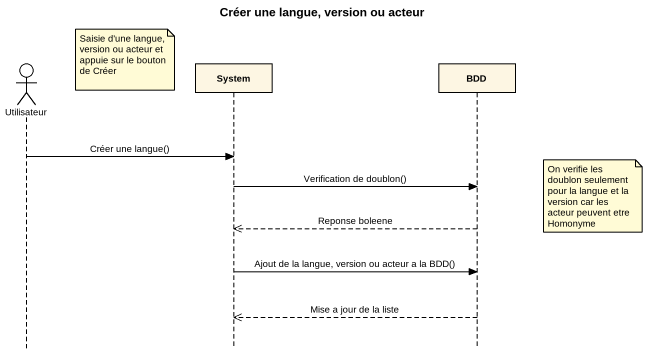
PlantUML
@startuml
title Créer une langue, version ou acteur
hide footbox
actor Utilisateur
participant System
participant BDD

note right of Utilisateur : Saisie d'une langue, version ou acteur et appuie sur le bouton de Créer
Utilisateur -> System : Créer une langue()
System -> BDD : Verification de doublon()
note right of BDD : On verifie les doublon seulement pour la langue et la version car les acteur peuvent etre Homonyme
BDD -->> System : Reponse boleene
System -> BDD : Ajout de la langue, version ou acteur a la BDD()
BDD -->> System : Mise a jour de la liste
@enduml
